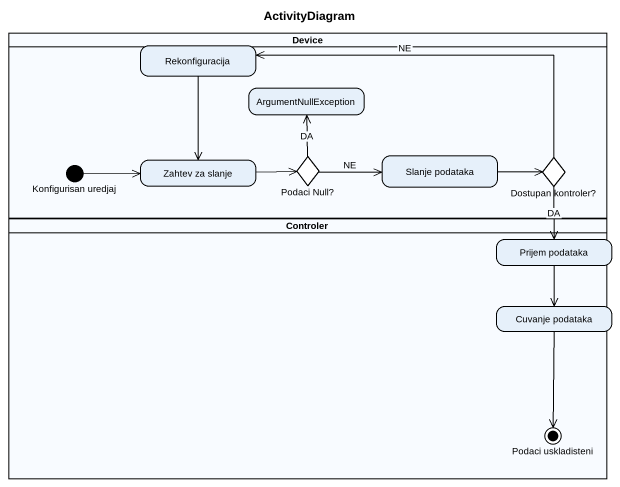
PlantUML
@startuml
title ActivityDiagram
hide empty description
state Device <<partition>> {
  state Rekonfiguracija
  state ArgumentNullException
  state "Konfigurisan uredjaj" as Konfigurisan_uredjaj <<start>>
  state "Zahtev za slanje" as Zahtev_za_slanje
  state "Podaci Null?" as Podaci_Null <<choice>>
  state "Slanje podataka" as Slanje_podataka
  state "Dostupan kontroler?" as Dostupan_kontroler <<choice>>
}
state Controler <<partition>> {
  state "Podaci uskladisteni" as Podaci_uskladisteni <<end>>
}
state "Prijem podataka" as Prijem_podataka
state "Cuvanje podataka" as Cuvanje_podataka
Rekonfiguracija --> Zahtev_za_slanje
Konfigurisan_uredjaj -right-> Zahtev_za_slanje
Zahtev_za_slanje -right-> Podaci_Null
Podaci_Null -up-> ArgumentNullException : DA
Podaci_Null -right-> Slanje_podataka : NE
Slanje_podataka -right-> Dostupan_kontroler
Dostupan_kontroler -left-> Rekonfiguracija : NE
Dostupan_kontroler --> Prijem_podataka : DA
Prijem_podataka --> Cuvanje_podataka
Cuvanje_podataka --> Podaci_uskladisteni
@enduml
